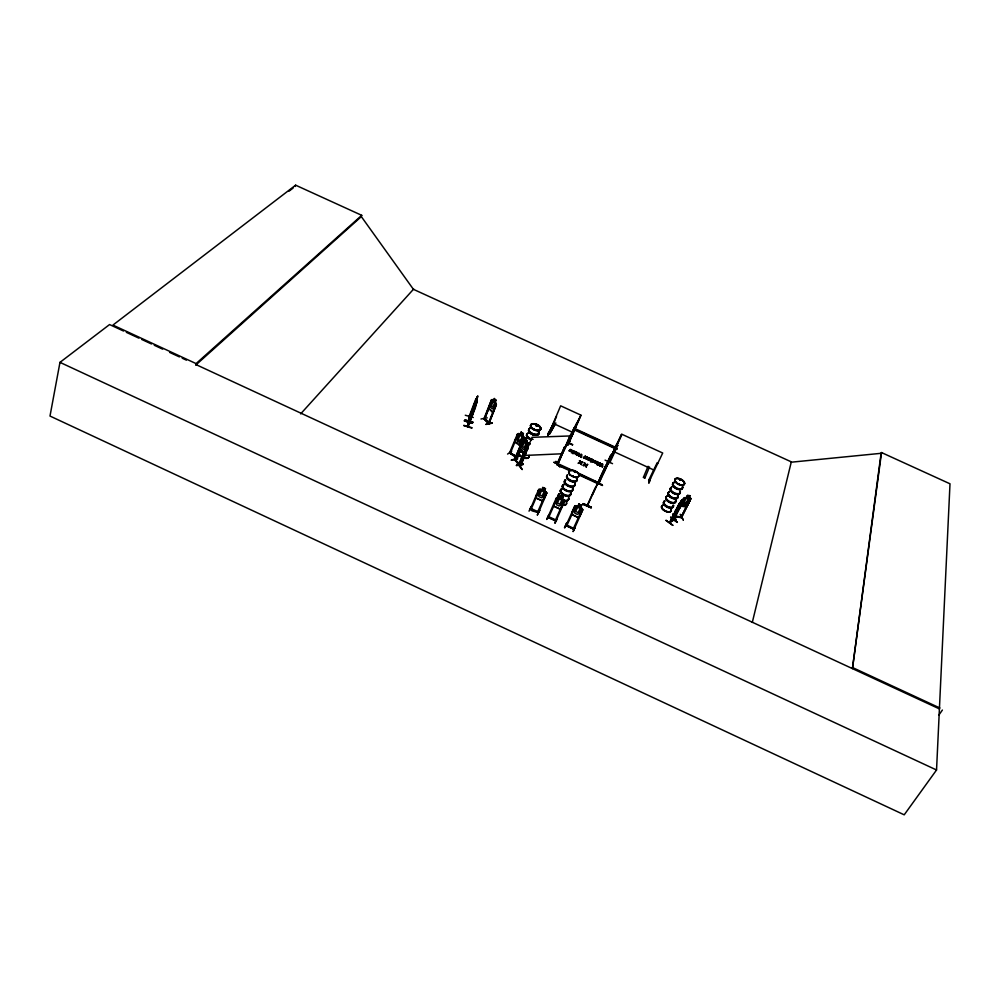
<?xml version="1.0" encoding="UTF-8"?>
<svg xmlns="http://www.w3.org/2000/svg" width="1000" height="1000" viewBox="0 0 1000 1000"><rect width="100%" height="100%" fill="white"/><g stroke="black" fill="none" stroke-linecap="round" stroke-linejoin="round"><path stroke-width="1.5" d="M520.087 466.375L532.038 437.325L570.112 435.95L557.888 463.988M585.25 458.55L585.288 456.65L585.25 458.55L587.137 457.5L587.438 459.55L587.6 457.275L585.65 458.288L587.137 457.062M587.438 459.55L587.6 457.275M600.013 463.4L599.812 465.887L602.15 464.4L602.5 467.125L602.638 464.2L600.275 465.662L599.85 462.925L597.837 464.55L598.2 465.15L600.013 463.4L598.2 465.15M600.275 465.662L600.45 463.2M579.325 455.588L578.787 453.225L576.575 455.188L578.938 453.7L578.7 456.163L581.075 454.7L581.388 457.4L581.575 454.5L579.163 455.95L580.988 454.237M581.388 457.4L581.575 454.5M601.962 466.875L602.15 464.4M544.2 499.075L542.375 500.975L536.075 498.062L536.125 495.4M536.237 495.375L536.175 498.013L542.362 500.825M579.163 455.95L579.388 453.5M683.238 520.15L680.25 514.275L683.337 519.862M580.837 457.15L581.075 454.7M515.05 442.325L515.112 439.663L515.05 442.325L520.375 445.812M123.537 331.025L109.562 324.562L59.975 362.362L50 416.05L904.212 814.825L936.538 769.987L950 483.8L881.525 452.562L881.087 453.312L852.438 668.612L881.525 452.562M586.912 459.312L587.137 457.5M485.913 424.412L492.25 422.875M588.125 459.65L588.888 458.075A1.3 0.688 24.1 0 1 589.663 458.188L590.925 459.175L590.225 460.188A1.312 0.688 24.1 0 1 589.438 460.075L588.862 459.812A1.3 0.688 24.1 0 1 588.275 459.3L588.725 458.438M587.525 504.65L587.062 505.737L595.212 487.9M515.675 457.062L523.237 439.038L523.862 439.438L523.088 439.137L514.425 459.75L519.475 464.913L527.688 445.475L526.325 442.95L527.25 440.712L525.487 439L524.637 441.213L523.538 440.1C521.087 439.712 527.513 442.3 527.425 444.175M568.5 443.225L575.988 425.513M509.625 453.113C509.513 451.6 511.438 453.175 510.238 453.5L517.663 435.45L516.888 435.15L517.663 435.45M557.388 464.15L558 463.875M557.925 464.012L556.925 464.3L571.812 470.7M573.475 470.812L558.025 463.688M476.5 403.113L476.825 401.463L475.9 405.225M477.337 397.362L477.013 398.562M475.513 402.713L468.6 421.087L469.012 416.587L469.712 416.075L469.412 417.088L476.987 397.125L476.675 400.637L476.65 398.963L475.025 404.325M475.938 398.7L468.975 416.9M476.213 403.9L476.887 401.625L473.325 411.925L473.925 410.9M476.975 398.1L476.725 397.463M476.337 403.888L476.425 402.987M472.675 411.637L472.262 415.213L473.15 413.5M472.388 415.125L473.638 408.988L472.738 411.7M473.6 405.988L473.188 409.513L474.075 407.812M471.838 428.075L463.762 425.625M472.375 423.175L464.325 420.75L472.475 423.075M474.237 406.262L476.938 398.225M472.738 422.587L472.9 421.962L464.712 419.913L472.775 422.35M473.275 417.512L465.288 415.238M474 410.15L475.75 404.6L467.65 426.812L468.075 422.275L468.425 422.8L476.613 400.562M468.188 426.2L468.288 422.25M475.9 403.1L475.438 407.525L467.925 426.9L468.5 422.325M468.85 420.438L469.225 416.562M468.913 421.112L469.387 416.6M679.675 479.6L680.987 479.85L679.85 480.062M679.775 479.387L681.038 480.325L680.562 479.712M687.925 504.487L686.15 506.6L680.537 506.175L680.875 503.988M467.625 426.75L468.113 422.287M678.962 484.3L678.475 483.75L679.062 484.3M679.625 479.787L680.562 479.387M680.138 480.087L679.975 479.363M678.662 483.862L678.562 483.675M519.763 449.05L523.775 453.1L525.15 451.45L523.713 453.113L519.763 449.05L520.163 446.238M489.2 405.725L488.862 408.338L492.612 412.1M568 445.062L569.8 441.188M681.637 517.5L690.15 500.112L680.938 517.487L681.95 516.9L681.175 516.6M575.188 451.562C576.163 454.538 579.4 452.875 575.188 451.562L574.425 453.125M675.487 516.413C666.112 514.9 692.275 518.225 675.375 516.425M570.138 450.175C572.737 452.35 568.387 450.538 570.237 449.412A1.262 0.663 23.6 0 1 570.9 449.55C573.737 452.013 568.112 448.938 572.112 450.262M575.413 472.038L575.225 472.4M572.688 476.375L572.925 475.737L572.25 476.025M572.8 475.7L572.812 476.4M575.4 472.375L574.125 471.4L575.237 472.287M475.887 405.25L468.013 426.5M791.125 462.212L881.087 453.312M752.3 622.413L791.312 461.863L413.413 289.325L361.337 216.612L361.725 215.325L295.613 185.175L112.925 325.087L196.075 363.6L361.725 215.325M196.075 363.6L195.7 365.125L361.337 216.612M295.262 186.475L295.613 185.175M536.062 425.725L536.975 425.175M536.85 425.188C535.538 424.212 538.55 426.512 536.125 425.637M537.15 425.325L537.175 426.062M534.587 429.625L533.975 429.188M463.862 425.337L471.975 427.738M675.212 511.587C672.775 512.337 688.3 501.05 675.288 511.65M476.85 398.2L477.825 395.875L468.113 422.713L476.512 400.35M473.663 406.05L474.55 403.35M473.688 406.012L474.55 403.387M574.637 452.612C575.15 456.012 578.663 452.6 575.688 451.788M594.312 461.613L595.988 462.837M591.512 461.075L592.487 461.587A1.288 0.688 24.2 0 0 593.25 461.575L594 460.938M594.875 461.725L596.237 463.6L596.663 461.45C596.663 464.25 593.188 462.525 595.312 460.825L594.113 462.388L595.737 463.375M477.575 397.325L476.812 399.575M480.988 419.012L487.25 417.825M491.488 399.862L483.913 418.812M484.412 419.312L491.562 401.5L484.462 419.363L484.55 418.625M495.9 400.05L493.8 407.962L492.287 408.9L490.763 407.375L490.637 404.8L492.238 400.688L493.35 400.763L494.25 398.413L495.9 400.05L495.037 402.262M484.3 419.275L491.438 399.775L492.2 399.525L496.1 403.325L496.375 404.675L488.85 423.812L488.338 423.363L495.55 405.487M488.338 423.363L488.825 422.575M496.1 403.325L496.3 404.688L488.762 423.75L483.988 418.913M648.763 482.7L650.362 478.65M648.8 482.762L650.475 478.413M649.1 482.912L650.4 478.725M656.963 463.225L657.588 463.675L656.963 463.225L648.612 480.45L648.962 479.663L649.8 480.05M610.025 462.463L609.138 462.25L622.013 434.325L662.712 453.025L649.5 480.662M649.7 479.988L649.412 480.812L648.838 480.312M511.688 451.362L507.575 454.062M516.712 456.625L510.462 453.038L516.725 456.613L516.562 457.375L509.725 452.938L510.613 452.7M510.2 453.45L510.462 452.8M520.212 434.35L521.125 432.125L523.425 433.6L518.763 444.712M516.625 443.338L521.175 432.25M517.4 458.65L511.45 459.888M522.362 435.887L523.275 433.65L521.125 432.287M514.462 459.738L514.875 458.925L515.188 460.138M514.95 458.95L514.388 459.625M514.9 460.15L522.513 442.188L521.825 441.75L522.288 442.225M514.95 460.213L522.513 442.188M519.9 449.075L516.413 457.488L509.513 453L517.55 433.7L520.288 434.4M522.013 443.675L524.487 438.088L522.513 435.825M572.5 444.85L567.5 442.537M524.587 441.362L525.55 438.988L527.087 440.75L526.163 442.975M518.9 464.325L526.625 446.4L518.888 464.338L519.4 463.625L519.688 464.862L514.788 459.675M519.375 464.837L515.138 459.75L519.45 463.675M520.588 466.35L527.95 448.162M648.075 466.275L643.438 477.3L644.9 477.975L649.525 466.938M555.862 422.95L549.587 434.113L548.138 433.438L549.812 433.575L555.388 423.65M547.837 435.412L549.625 431.85M548.725 433.988L560.65 405.825L580.9 415.125L568.35 443M549.788 431.975L547.65 435.7L549.587 431.887M548.75 433.95L556.525 416.562M529.038 511.175L531.038 506.55M537.6 512.562C541.962 511.55 529.237 512.638 530.775 508.325L531.125 509.538M531.013 509.538L538.962 491.087L538.138 490.9L538.962 491.087M538.425 512.712L546.825 493.013L544.462 491.012L545.475 488.688L542.775 487.45L541.825 489.888L540.175 489.963L538.362 494.188L538.925 496.613L541.438 497.775L543.562 496.587L545.388 492.375L544.362 491M544.338 491.05L545.35 488.725M556.925 464.3L564.637 446.65L565.4 446.812L564.637 446.65M557.1 464.513L564.775 446.838M570 470.838L557.238 464.95L564.438 447.95M537.438 512.463L545.513 494.113L546.263 494.462L545.513 494.113M567.225 444.375L574.9 426.688M569.125 440.8L576.788 423.175M544.087 499.062L546.725 493M537.413 514.75L539.7 510.55M568.35 443.6L575.913 426.2M576.087 425.863L568.375 443.562M568.612 443.713L580.988 415.3L570.037 435.8L557.75 464.475M559.95 466.7L555.938 461.312M570.388 449.725C574 453.225 566.788 450.225 570.938 451.138M571.425 452.938L573.212 450.65M572.688 453.512L573.962 451M575 453.162L575.487 452.175C577.1 456.65 572.812 451.425 576.675 453.7M548.938 514.825L546.825 519.075M576.388 454.425L574.587 452.9M556.737 499.312L555.925 499.125L556.737 499.312L548.675 517.4M576.575 455.188L578.787 453.225M578.938 453.7L577.087 455.425M555.275 520.15L556.325 520.188L555.975 521.038L564.625 501.238L562.263 499.237L563.288 496.925L560.588 495.675L559.625 498.113L557.962 498.188L556.112 502.4L556.663 504.812L559.175 505.975L561.312 504.8L563.175 500.6L562.163 499.225L563.162 496.962M578.7 456.163L579.237 456.413M578.288 463.175L580.225 462.362L579.513 460.712L580.075 462.725L578.288 463.175L580.675 462.287L579.513 460.712M578.862 463.45L582.675 462.175L580.675 462.287M580.262 463.062L581.413 464.625L580.125 461M555.5 519.788L555.212 520.737L563.3 502.337L564.038 502.675L563.3 502.337M581.413 464.625L580.862 462.638L582.675 462.175M585.125 457L583.513 457.75L585.212 456.188L585.812 457.938M584.025 457.975L585.288 456.65M583.513 457.75L585.212 456.188M585.65 458.288L585.688 456.4M583.237 465.462L585.175 464.637L584.438 462.987L585.013 465L583.237 465.462L587.612 464.45L585.65 465.275L586.362 466.9L585.812 464.913L587.612 464.45M583.812 465.725L585.363 464.988L586.525 466.538M587.45 464.8L585.45 464.925L584.438 462.987M586.362 466.9L585.913 466.262M590.562 461.75L591.8 459.212L593.862 461.112M591.8 459.212L593.45 460.4L592.487 461.587A1.5 0.787 24.2 0 1 591.562 460.938M602.413 485.513C585.887 477.238 597.2 483.013 602.525 485.275M612.537 463.663L605.062 460.112M561.287 466.2L553.812 462.188L561.4 465.975M594.812 460.6L595.312 460.825M564.963 527.475L566.675 523.025L564.45 527.625M567.05 523.15L564.75 527.762L567.238 522.9M567.2 525.237L566.3 524.825L565.925 525.638L574.888 506L577.863 506.388L578.888 504.125L581.587 505.375L578.888 504.125M575 507.738L574.175 507.55L575 507.738L566.638 526.025L567.05 525.112L574.362 528.75M596.663 461.45L597.163 461.675M598.4 462.25L596.688 464.462L597.9 462.025M601.888 484.562L594.163 481.025M596.688 464.462L597.65 463.825L597.263 464.738M578.938 504.25L577.9 506.55L576.225 506.625L574.338 510.825L574.875 513.237L577.388 514.4L579.538 513.225L581.45 509.038L580.438 507.663L581.587 505.375M597.675 464.913L599.85 462.925M599.812 465.887L600.513 465.775M610.025 460.125L607.85 463.975L610.175 459.85M610.175 462.188L609.425 461.625M617.788 445.375L617.163 444.938L617.788 445.375L609.862 462.6M591.337 507.262L583.375 503.675L591.337 507.262L591.062 507.863L583.125 504.225L591.163 507.638M583.4 503.625L583.125 504.225L591.2 507.562M581.562 510.775L582.3 511.112L581.562 510.775L573.162 528.987L573.538 528.175L574.25 528.725M602.638 464.2L601.9 464.288M566.075 525.737L573.987 529.375L574.362 528.55M580.05 515.688L582.8 509.675L580.562 507.625M574.062 529.412L582.875 509.738M575.325 527.038L573.112 531.613M605.75 465.525L587.337 505.863L587.9 504.862M606.7 465.55L598.362 483.913L578.5 474.762M608.587 461.925L616.5 444.712M598.9 483.537L617.825 442.3M597.95 483.525L610.95 454.875L600.5 477.075M608.7 462.45L621.613 434.225L611.737 455.262M609.663 461.525L609.263 462.113M592.288 495.05L602.863 472.55M598.362 483.913L598.987 482.413M603.65 472.95L613.663 451.613M573.225 531.325L575.2 527.025M572.1 514.562L578.288 517.587L580.138 515.737M582.4 508.488L576.1 505.712M643.438 477.3L644.9 477.975M576.087 505.625L574.788 505.975L572.062 512.013L571.987 514.663L578.312 517.525M464.3 420.925L472.362 423.325M591.062 461.975L592.137 459.8L593.325 461M592.3 459.438L593.987 460.562L593.088 461.938A1.288 0.688 24.2 0 1 592.35 461.85A1.5 0.787 24.2 0 1 591.4 461.3L593.413 460.9M548.387 516.512L556.237 520.15M564.5 501.275L564.125 500.037M560.125 509.113L553.787 506.25L553.875 503.55L553.913 506.163L560.1 509.162L561.938 507.275M679.638 502.987L669.425 522.7L673.612 519.925M670.075 522.65L678.525 505.1L669.65 522.875C670.462 521.938 668.575 522.712 673.888 520.062M669.775 522.837L670.05 522.225M681.363 502.85L683.7 498.237L680.088 505.825L677.237 508.825C676.875 506.562 684.513 495.225 682.1 501.825M680.537 502.4L681.612 500.25M677.663 510.125L674.262 516.75L681.562 517.487L674.4 516.975L675.387 516.188M678.438 509L674.538 516.987M673.213 520.1L673.863 519.725M681.6 500.45L683.65 499.575L673.188 520.212L682.525 502.825M683.65 499.575L673.575 520.375M684.388 506.413L689.887 495.688L687.487 495.487L686.413 497.638L684.9 498.338L682.887 502.312L683.225 504.113L685.462 504.288L687.513 502.675L689.525 498.7L688.688 497.887M682.163 506.238L687.487 495.487M563.288 496.925L560.588 495.675M672.913 525.25L665.962 520.45M675.837 519.637L672.938 513.725L675.825 519.55M689.887 495.688L688.8 497.825M677.138 522.425L670.6 517.188L677.325 522.075M689.488 500.062L680.95 517.463M559.562 497.987L556.525 497.537L547.837 517.263L555.887 520.988M684.85 497.587L690.475 498.013L690.85 498.837L681.375 517.263L681.85 516.675M687.85 504.475L690.713 498.8M572.575 444.7L567.612 442.3M546.712 519.462L549.125 514.55M555.95 520.812L547.987 517.375L548.275 516.438M569.1 442.762L568.575 443.162M573.188 453.75L574.462 451.225M567.788 445.025L569.95 440.825M531.388 508.65L538.625 512.025M537.3 515.037L539.738 510.163M569.175 451.05L569.475 450.412M545.45 488.738L542.75 487.5M562.312 453.612L573.375 432.825M557.238 464.95L557.863 463.6M541.763 489.762L538.763 489.275L530.325 509.175M548.138 433.438L554.65 421.75M666.162 520.3L672.7 525.363M938.812 715.15L942.4 710.037M670.387 522.013L669.788 521.987M588.925 458.525C587.537 462.013 592.638 458.45 588.925 458.525A1.312 0.688 24.1 0 1 589.625 458.663M569.6 449.975L570.087 449.775A1.262 0.663 23.6 0 1 570.737 449.913L571.95 450.625M678.763 504.062L682.85 501.325M517.5 463.512C524.237 472.675 523.562 470.475 517.487 463.525M575.175 471.763L574.438 471.312L575.25 472.15M515.438 459.513C512.4 459.462 518.65 454.062 519 456.175M489.075 405.688L488.725 408.375L492.562 412.225L494 410.525M492.562 412.225L493.975 410.613M489.075 423.762L484.137 418.762M300.637 413.9L413.688 289.012M536.525 425.138L535.938 425.588L537.188 425.412M576.8 452.887L575.262 452.6M599.125 482.912L576.312 472.113M597.888 483.525L598.038 482.4M517.688 458.812L511.3 460.262M600.438 465.312L602.062 463.938M600.35 466.138L601.987 464.762M288.825 191.3L293.113 188.075M518.7 455.913L514.475 458.95M514.738 459.188L519 456.163M524.038 436.863L518.725 433.4M585.675 458.738L586.987 457.863M673.413 519.763L670.35 522.112M670.662 517.362L677.362 522.275M681.237 501.163L682.075 500.625M684.887 497.575L683.662 498.263M567.125 525.4L566.375 525.087M548.987 517.038L548.275 516.712M531.375 508.888L530.513 508.488M580.712 463L582.513 462.537M520.837 465.675L520.163 465.45M526.25 442.962L526.775 444.575L525.05 448.725L523.475 449.625L521.9 448.013L521.8 445.375L523.513 441.225L524.663 441.35M485.825 424.4L492.175 423.2M488.7 422.75C477.725 413.725 492.312 423.275 488.375 423.363M680.725 480L680.25 479.862M566 525.475L574 529.125M648.737 480.312L649.4 480.6M528.088 448.35L527.3 448.188M524.5 455.462L562.388 453.762M520.262 434.475L518.812 434.487L517.112 438.625L517.537 441.125L519.675 442.5L521.538 441.463L523.25 437.325L522.4 435.85M686.15 506.6L680.537 506.175M684.087 502.413L686.325 502.587M687.525 495.55L689.925 495.75M686.087 498.425L688.325 498.6M683.763 499.775L682.987 499.525M689.6 500.25L690.263 500.3M575.325 452.537L576.675 453.113M571.075 451.475L569.338 450.688M574.688 471.538L574.312 471.712M649.575 480.138L649.05 479.9M588.7 460.175L589.275 460.438A1.312 0.7 24.1 0 0 590.062 460.55L590.775 459.538L589.5 458.55M555.875 461.613L559.837 466.938M567.575 442.413L572.575 444.725M573.95 428.162L615.938 447.475M575.112 429.338L617.1 448.638M574.963 429.525L617 448.85M573.337 429.412L616.75 449.375M553.212 423.413L573.288 432.638M614.05 451.725L654.4 470.275M569.325 450.775L571.388 451.425L569.725 449.787M578.9 473.963L597.325 482.463M557.475 464.412L570.237 470.3M578.75 474.225L598.6 483.375M540.025 489.05L546.25 491.863L546.7 493.05M557.825 497.275L564.05 500.087M530.388 509L538.325 512.65M852.975 667.75L939.912 708.012M126.325 332.325L138.9 338.15M141.7 339.438L151.475 343.975M154.275 345.262L162.65 349.15M169.638 352.388L179.425 356.912M182.213 358.212L186.412 360.15M196.188 364.675L939.325 708.85M59.975 362.362L936.538 769.987M555.5 520.087L555.075 520.65M519.95 435.213L522.1 436.587M518.263 439.363L520.4 440.737M555.075 522.925L557.312 518.3L554.963 523.175M491.562 401.5L490.887 401.087L491.337 401.538M690.362 498.025L690.75 498.862M580.862 462.638L581.575 464.263M585.05 463.275L585.612 464.562M585.2 465.35L585.75 466.613M588.85 460.238A1.312 0.7 24.1 0 1 588.263 459.712M679.725 491.7A5.337 2.788 26.3 0 1 677.412 494.525A5.337 2.788 26.3 0 1 671.175 491.662A5.337 2.788 26.3 0 1 671.338 487.85M679.925 491.438A5.412 2.825 26.3 0 1 677.588 494.3A5.412 2.825 26.3 0 1 671.263 491.388A5.412 2.825 26.3 0 1 671.425 487.525M677.738 495.7A5.337 2.8 26.3 0 1 675.413 498.537A5.337 2.8 26.3 0 1 669.175 495.675A5.337 2.8 26.3 0 1 669.35 491.85M669.5 491.587A5.325 2.788 26.3 0 0 669.325 495.4A5.325 2.788 26.3 0 0 675.537 498.263A5.325 2.788 26.3 0 0 677.85 495.425A5.337 2.8 26.3 0 1 675.5 498.387A5.337 2.8 26.3 0 1 669.262 495.513A5.337 2.8 26.3 0 1 669.438 491.688M682.575 487.5A5.425 2.812 26.3 0 1 675.938 488.325A5.425 2.812 26.3 0 1 673.8 482.713M680.375 491.75A5.337 2.788 26.3 0 1 673.838 492.587A5.337 2.788 26.3 0 1 671.737 487.038M682.362 487.762A5.35 2.775 26.3 0 1 675.825 488.575A5.35 2.775 26.3 0 1 673.713 483.038M680.05 491.188A5.412 2.825 26.3 0 1 677.7 494.05A5.412 2.825 26.3 0 1 671.375 491.138A5.412 2.825 26.3 0 1 671.55 487.275M682.438 486.388A5.425 2.812 26.3 0 1 677.35 488.675A5.425 2.812 26.3 0 1 673.188 482.875M673.925 482.475A5.425 2.812 26.3 0 1 674.912 482.287M682.513 486.1A5.35 2.775 26.3 0 1 680.212 488.913A5.35 2.775 26.3 0 1 673.95 486.037A5.35 2.775 26.3 0 1 674.112 482.238M672.962 505.25A5.3 2.812 26.4 0 1 670.65 508.113A5.3 2.812 26.4 0 1 664.45 505.25A5.3 2.812 26.4 0 1 664.638 501.413M673.413 505.85A5.375 2.85 26.4 0 1 666.812 506.75A5.375 2.85 26.4 0 1 664.725 501.1M671.012 509.2A5.3 2.825 26.4 0 1 668.675 512.075A5.3 2.825 26.4 0 1 662.487 509.212A5.3 2.825 26.4 0 1 662.688 505.363M677.638 495.9A5.337 2.8 26.3 0 1 675.312 498.75A5.337 2.8 26.3 0 1 669.087 495.875A5.337 2.8 26.3 0 1 669.262 492.05M677.5 496.138A5.312 2.788 26.3 0 1 675.188 498.963A5.312 2.788 26.3 0 1 668.975 496.112A5.312 2.788 26.3 0 1 669.15 492.3M675.525 500.25A5.387 2.837 26.3 0 1 670.438 502.587A5.387 2.837 26.3 0 1 666.338 496.763M673.612 505.312A5.312 2.812 26.4 0 1 667.712 506.5A5.312 2.812 26.4 0 1 664.312 501.037M675.575 501.375A5.312 2.8 26.3 0 1 669.675 502.55A5.312 2.8 26.3 0 1 666.263 497.088M673.538 505.613A5.375 2.85 26.4 0 1 666.925 506.5A5.375 2.85 26.4 0 1 664.85 500.85M675.65 500A5.387 2.837 26.3 0 1 673.3 502.887A5.387 2.837 26.3 0 1 667 499.988A5.387 2.837 26.3 0 1 667.188 496.112M675.725 499.725A5.325 2.8 26.3 0 1 673.4 502.562A5.325 2.8 26.3 0 1 667.188 499.7A5.325 2.8 26.3 0 1 667.375 495.875M538.275 431.55A5.45 2.862 22.6 0 1 536.975 435A5.45 2.862 22.6 0 1 530.35 433A5.45 2.862 22.6 0 1 529.375 428.862M538.387 431.3A5.45 2.862 22.6 0 1 536.725 434.8A5.45 2.862 22.6 0 1 529.837 432.188A5.45 2.862 22.6 0 1 530.325 428.237M533.112 439.4A5.362 2.837 22.6 0 1 527.463 436.3A5.362 2.837 22.6 0 1 528.438 432.962M529.837 443.8A5.337 2.837 22.6 0 1 526.3 441.85M525.525 441A5.337 2.837 22.6 0 1 526.5 437.663M531.675 439.425A5.438 2.875 22.6 0 1 527 436.138A5.438 2.875 22.6 0 1 528.275 433.212M525.388 441.275A5.362 2.85 22.6 0 1 526.375 437.938A5.362 2.85 22.6 0 0 525.375 441.325M531.45 439.938A5.362 2.837 22.6 0 1 527.112 437.125A5.362 2.837 22.6 0 1 527.263 434.162M531.562 439.688A5.438 2.875 22.6 0 1 527.175 436.838A5.438 2.875 22.6 0 1 527.325 433.837M529.8 443.913A5.362 2.85 22.6 0 1 526.237 441.962M525.462 441.1A5.362 2.85 22.6 0 1 526.45 437.762M528.95 455.75A5.312 2.875 22.5 0 1 526.05 458.425A5.312 2.875 22.5 0 1 519.837 455.562A5.312 2.875 22.5 0 1 520.612 451.9M529.05 455.487A5.312 2.862 22.6 0 1 526.15 458.162A5.312 2.862 22.6 0 1 519.963 455.3A5.312 2.862 22.6 0 1 520.725 451.65M529.025 455.588A5.325 2.875 22.6 0 1 526.112 458.275A5.325 2.875 22.6 0 1 519.9 455.412A5.325 2.875 22.6 0 1 520.675 451.737M525.825 453.5A5.4 2.9 22.6 0 1 520.988 449.775M525.938 453.175A5.325 2.862 22.6 0 1 524.637 452.675M523.438 452.013A5.325 2.862 22.6 0 1 521.175 449.487M529.538 444.538A5.337 2.837 22.6 0 1 526 442.587M525.225 441.725A5.337 2.837 22.6 0 1 525.375 438.762M525.712 453.75A5.4 2.9 22.6 0 1 520.75 449.188M527.65 449.087A5.337 2.85 22.6 0 1 525.125 447.925M527.762 448.837A5.412 2.9 22.6 0 1 525.212 447.663M527.863 448.587A5.412 2.9 22.6 0 1 525.312 447.413M525.6 453.988A5.325 2.862 22.6 0 1 520.7 449.487M527.987 448.263A5.337 2.85 22.6 0 1 526.675 447.762M574.562 484.162A5.525 3.013 23.9 0 1 571.725 487.062A5.525 3.013 23.9 0 1 565.262 484.087A5.525 3.013 23.9 0 1 565.875 480.15M574.763 483.875A5.613 3.062 23.9 0 1 568.962 486.238A5.613 3.062 23.9 0 1 565.112 480.238M572.688 488.375A5.525 3.025 23.9 0 1 566.962 490.725A5.525 3.025 23.9 0 1 563.175 484.787M572.263 487.238A5.525 3.025 23.9 0 1 570.725 491.037A5.525 3.025 23.9 0 1 563.763 488.413A5.525 3.025 23.9 0 1 564.1 484.162M576.987 478.875A5.625 3.05 23.9 0 1 571.188 481.213A5.625 3.05 23.9 0 1 567.325 475.225M574.938 483.325A5.537 3.013 23.9 0 1 569.212 485.65A5.537 3.013 23.9 0 1 565.413 479.738M576.263 478.237A5.537 3 23.9 0 1 575.1 481.938A5.537 3 23.9 0 1 568.4 479.95A5.537 3 23.9 0 1 567.263 475.562M574.875 483.625A5.613 3.05 23.9 0 1 569.075 485.975A5.613 3.05 23.9 0 1 565.225 479.988M577.1 478.612A5.625 3.05 23.9 0 1 571.3 480.95A5.625 3.05 23.9 0 1 567.438 474.963M577.163 478.312A5.55 3 23.9 0 1 571.45 480.625A5.55 3 23.9 0 1 567.625 474.712M568.438 499.162A5.487 3.05 23.9 0 1 563.237 500.887M559.575 498.862A5.487 3.05 23.9 0 1 559.65 494.3M568.462 498A5.562 3.088 23.9 0 1 567.075 500.775A5.562 3.088 23.9 0 1 562 500.125M559.663 498.587A5.562 3.088 23.9 0 1 559.725 493.963M566.438 502.4A5.487 3.062 23.9 0 1 562.75 505.3M556.275 500.25A5.487 3.062 23.9 0 1 556.462 499.462M566.512 502.238A5.487 3.062 23.9 0 1 562.812 505.138M556.5 500.975A5.487 3.062 23.9 0 1 556.538 499.3M557.062 498.675A5.487 3.062 23.9 0 1 557.888 498.25M572.487 488.787A5.5 3.013 23.9 0 1 569.663 491.7A5.5 3.013 23.9 0 1 563.225 488.725A5.5 3.013 23.9 0 1 563.85 484.8M572.612 488.537A5.525 3.025 23.9 0 1 566.888 490.887A5.525 3.025 23.9 0 1 563.112 484.95M563.938 484.538A5.525 3.025 23.9 0 1 565.025 484.35M570.662 493.075A5.587 3.075 23.9 0 1 567.788 496.037A5.587 3.075 23.9 0 1 561.263 493.025A5.587 3.075 23.9 0 1 561.9 489.025M568.638 497.45A5.487 3.038 23.9 0 1 567.275 500.188A5.487 3.038 23.9 0 1 562.263 499.55M561.013 498.862A5.487 3.038 23.9 0 1 559.175 493.9M570.462 493.35A5.5 3.038 23.9 0 1 567.625 496.275A5.5 3.038 23.9 0 1 561.2 493.312A5.5 3.038 23.9 0 1 561.825 489.363M568.575 497.75A5.575 3.088 23.9 0 1 567.188 500.513A5.575 3.088 23.9 0 1 562.112 499.875M559.775 498.338A5.575 3.088 23.9 0 1 559.837 493.713M570.775 492.812A5.587 3.075 23.9 0 1 564.987 495.2A5.587 3.075 23.9 0 1 561.175 489.2M570.837 492.525A5.513 3.038 23.9 0 1 565.125 494.875A5.513 3.038 23.9 0 1 561.362 488.95M516.462 465.5L523.062 464.462L516.462 465.5M516.562 465.225L522.95 463.888L516.562 465.225M493.062 401.5L491.45 405.613L492.975 407.137L494.588 403.025L493.062 401.5M494.338 399.188L495.037 400.913L494.338 399.188M521.4 432.863L521.1 433.612L522.475 434.487L522.788 433.75L521.4 432.863M524.35 442.088L522.638 446.238L524.212 447.85L525.925 443.7L524.35 442.088M525.712 439.775L526.413 441.562L525.712 439.775M541.525 490.588L539.7 494.812L542.212 495.975L544.038 491.75L541.525 490.588M543.112 488.15L542.788 488.913L544.412 489.65L544.738 488.9L543.112 488.15M559.312 498.812L557.463 503.013L559.963 504.175L561.825 499.975L559.312 498.812M560.925 496.375L560.6 497.137L562.212 497.887L562.55 497.125L560.925 496.375M577.575 507.25L575.688 511.45L578.2 512.6L580.1 508.413L577.575 507.25M579.225 504.825L578.875 505.588L580.5 506.325L580.837 505.575L579.225 504.825M680.113 503.113L678.1 507.113L681.4 502.275L680.113 503.113M687.75 495.962L687.387 496.675L689.188 496.075L687.75 495.962M590.375 459.513L588.663 459.05L590.288 459.588M675.625 481.863A5.375 2.763 26.2 0 0 684.212 484.438A5.375 2.763 26.2 0 0 679.4 478.5A5.375 2.763 26.2 0 0 675.625 481.863M675.512 482.1A5.35 2.763 26.2 0 0 684.075 484.663A5.35 2.763 26.2 0 0 679.287 478.75A5.35 2.763 26.2 0 0 675.512 482.1M675.525 482.113A5.337 2.75 26.2 0 0 684.062 484.663A5.337 2.75 26.2 0 0 679.287 478.762A5.337 2.75 26.2 0 0 675.525 482.113M664.862 510.675A5.288 2.812 26.4 0 0 671.363 509.787A5.3 2.825 26.4 0 1 664.8 510.8A5.3 2.825 26.4 0 1 662.763 505.2A5.288 2.812 26.4 0 0 664.862 510.675M532.05 428A5.4 2.825 22.6 0 0 540.625 429.237A5.4 2.825 22.6 0 0 534.5 423.738A5.4 2.825 22.6 0 0 532.05 428A5.362 2.8 22.6 0 0 540.6 429.212A5.362 2.8 22.6 0 0 534.513 423.75A5.362 2.8 22.6 0 0 532.075 427.987M531.888 428.413A5.375 2.812 22.6 0 0 540.438 429.637A5.362 2.8 22.6 0 0 534.338 424.162A5.375 2.812 22.6 0 0 531.888 428.413A5.362 2.8 22.6 0 0 540.425 429.625A5.375 2.812 22.6 0 0 534.338 424.162A5.362 2.8 22.6 0 0 531.9 428.4M531.987 428.15A5.4 2.825 22.6 0 0 540.562 429.387A5.4 2.825 22.6 0 0 534.438 423.888A5.4 2.825 22.6 0 0 531.987 428.15M532.863 434.725A5.362 2.825 22.6 0 0 538.562 432.7A5.375 2.825 22.6 0 1 532.85 434.725A5.375 2.825 22.6 0 1 529.312 429.188A5.362 2.825 22.6 0 0 532.863 434.725M536.025 434.487A5.362 2.825 22.6 0 0 538.913 431.875A5.375 2.825 22.6 0 1 536.025 434.487A5.375 2.825 22.6 0 1 529.75 431.6A5.375 2.825 22.6 0 1 530.487 427.987A5.362 2.825 22.6 0 0 529.763 431.6A5.362 2.825 22.6 0 0 536.025 434.487M526.163 442.137A5.362 2.85 22.6 0 0 529.725 444.087A5.362 2.85 22.6 0 1 526.15 442.175M570.237 474.787A5.562 3 23.9 0 0 578.975 475.938A5.562 3 23.9 0 0 572.55 470.125A5.562 3 23.9 0 0 570.237 474.787M570.138 475.025A5.537 2.988 23.9 0 0 578.85 476.175A5.537 2.988 23.9 0 0 572.45 470.387A5.537 2.988 23.9 0 0 570.138 475.025"/></g></svg>
